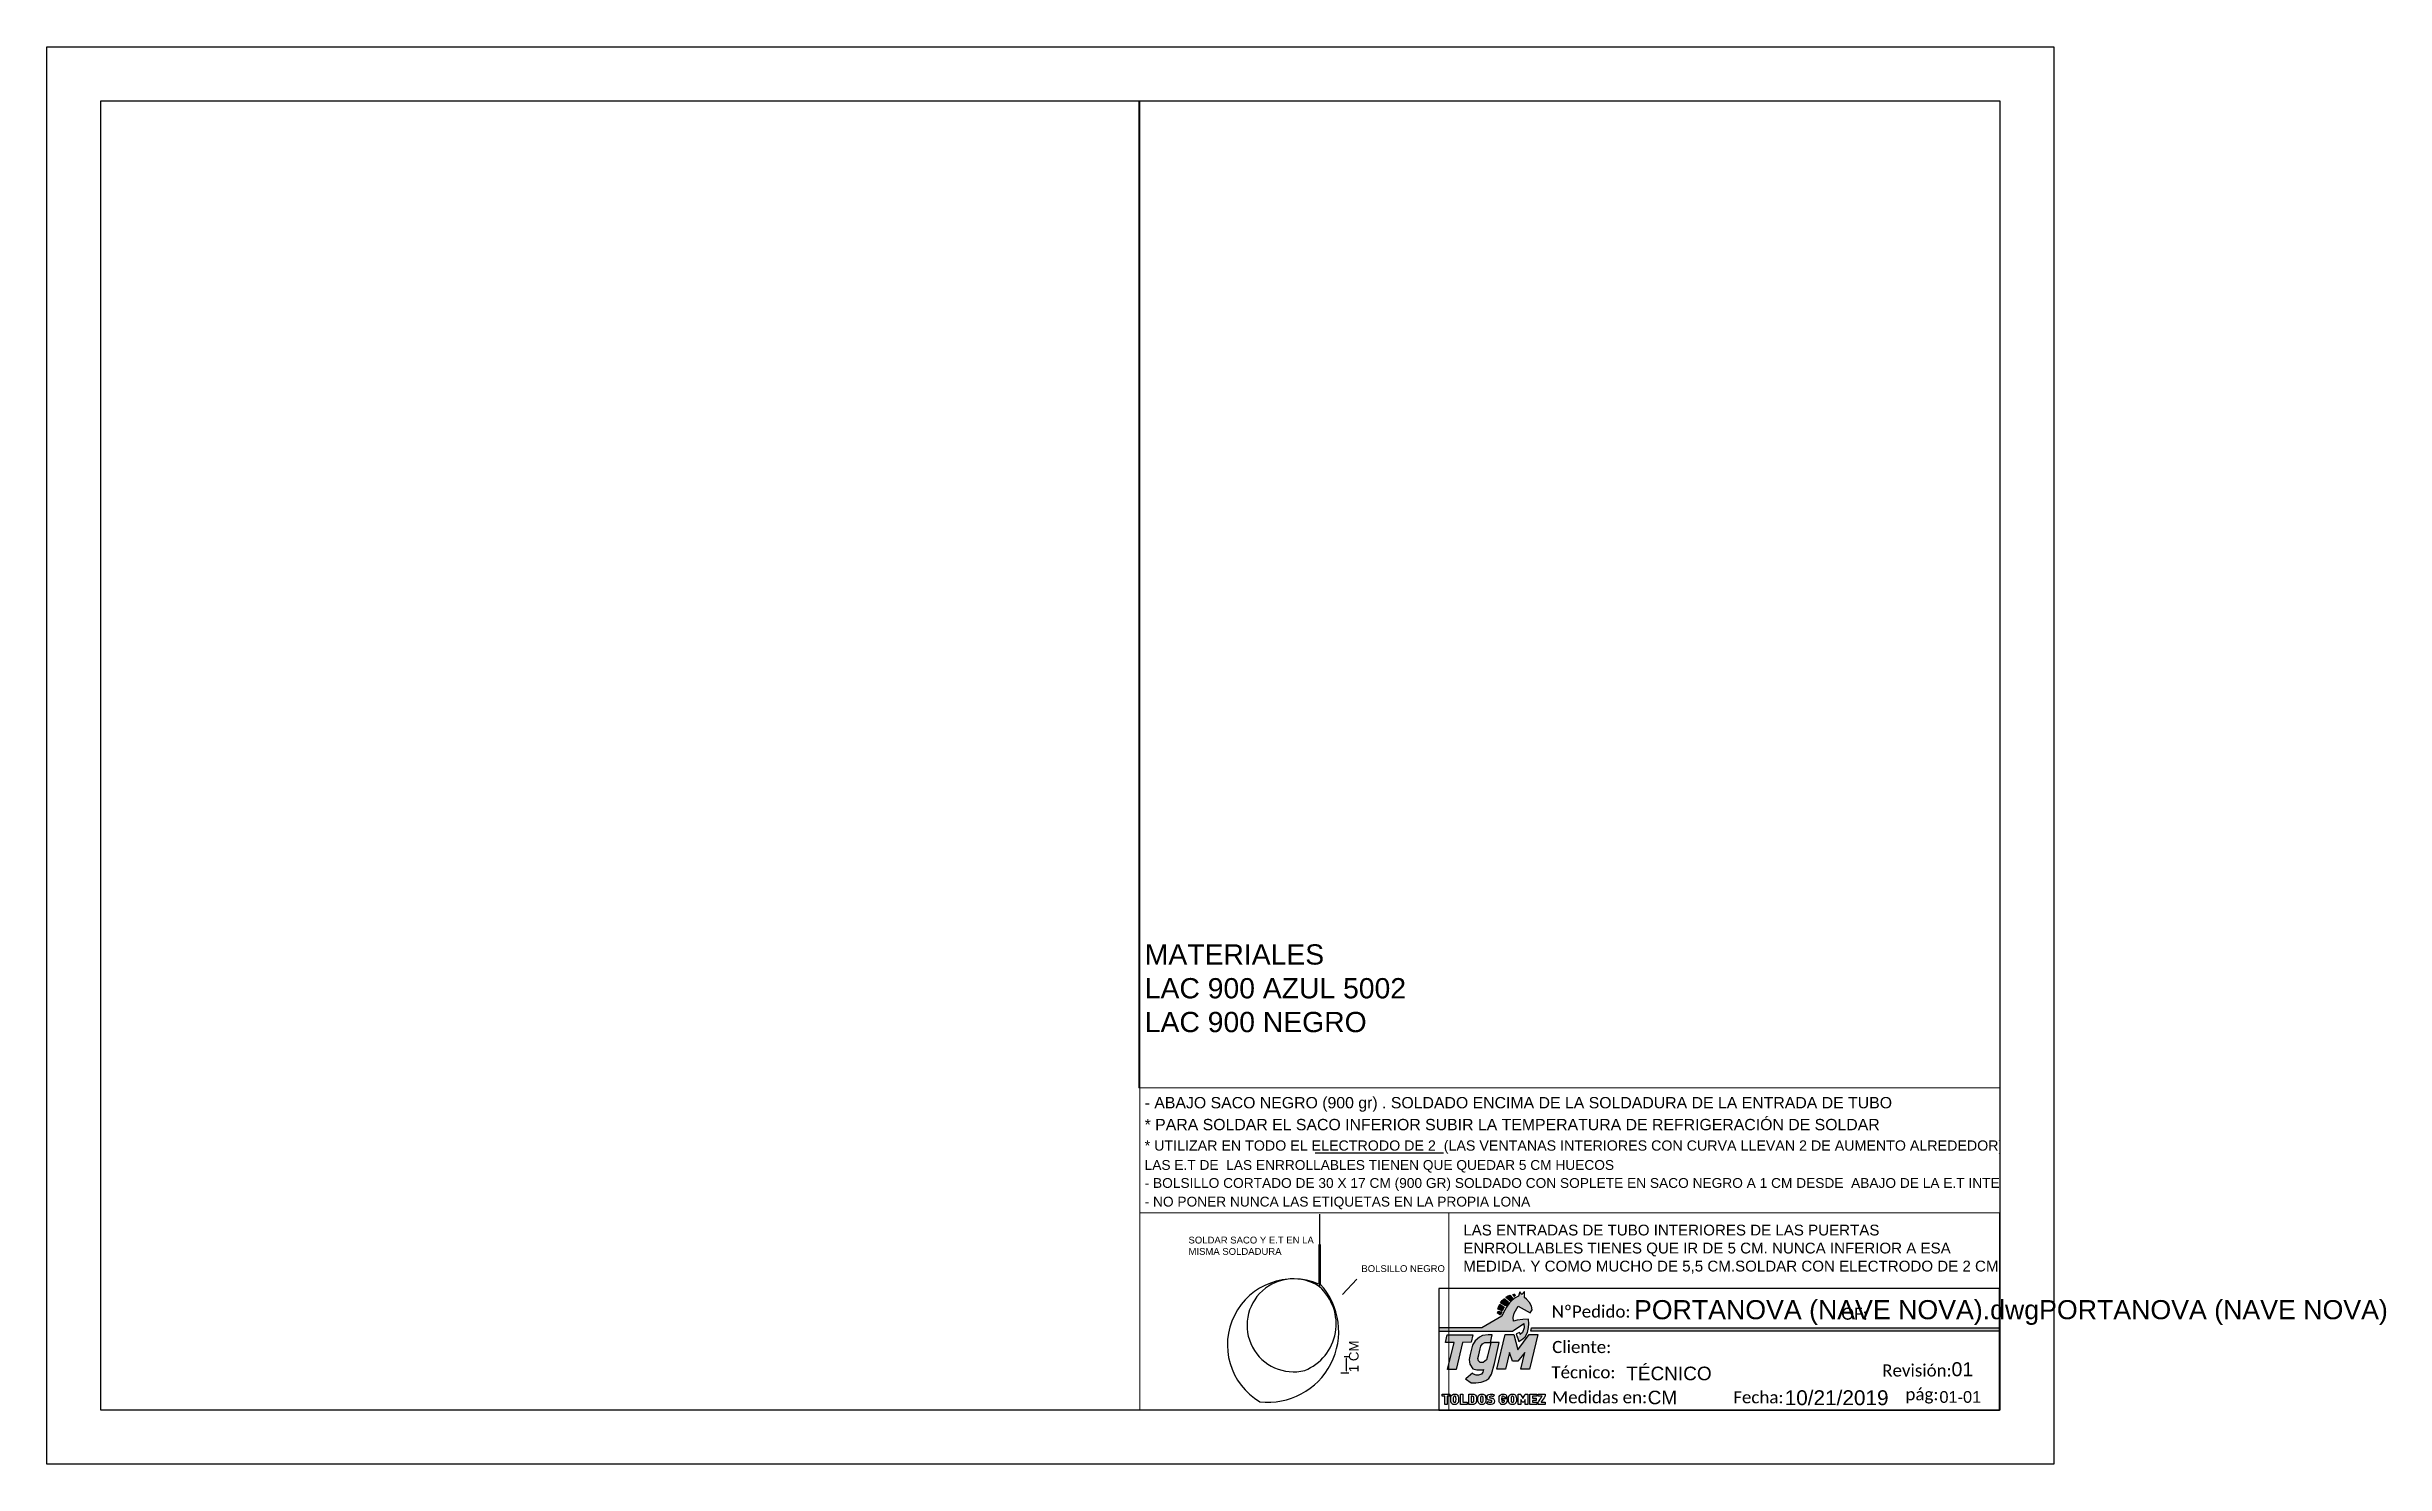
# Paper-space layout 'DIN A4' of a CAD drawing. Header units: millimetres. Extents: x 0 to 346, y 0 to 210.
# The model-space entities are those that its viewports show. They can reach past a viewport. Long polylines and large blocks are cut down to what shows.
import ezdxf

# ---------------------------------------------------------------- set-up
doc = ezdxf.new("R2010")
doc.units = ezdxf.units.MM
doc.header["$PDMODE"] = 3
doc.header["$PDSIZE"] = 0.02
for name, color, linetype in [('borrar', 40, 'Continuous'), ('Capa 1', 7, 'Continuous'), ('referencias', 6, 'Continuous'), ('ROTULADOR', 1, 'Continuous'), ('texto', 106, 'Continuous')]:
    doc.layers.add(name, color=color, linetype=linetype)
doc.layers.add('vent-pre-noimpr', color=51, linetype='Continuous', plot=False)
doc.styles.add('10 cm', font='arial.ttf', dxfattribs={"height": 0.1})
doc.styles.add('arial', font='arial.ttf')
doc.styles.add('XERAL', font='arial.ttf')
doc.dimstyles.new('XERAL 5', dxfattribs={"dimtxt": 0.07, "dimasz": 0.015, "dimexe": 0.0175, "dimexo": 0.05, "dimgap": 0.001, "dimtad": 0, "dimdec": 1, "dimlfac": 100, "dimtxsty": 'XERAL', "dimcen": 0, "dimadec": 0, "dimazin": 0, "dimtfac": 1, "dimtdec": 1, "dimtmove": 1, "dimatfit": 1, "dimfxl": 1, "dimarcsym": 0})

# ---------------------------------------------------------------- blocks, each defined once
blk = doc.blocks.new('CAJETIN')
at = {"layer": 'Capa 1'}
h = blk.add_hatch(color=40, dxfattribs=at)
h.dxf.hatch_style = 1
h.paths.add_polyline_path([(16.46, 17.11), (13.49, 15.4), (7.14, 15.4), (7.14, 14.89), (18.06, 14.89), (19.71, 16.04), (19.76, 15.38), (19.54, 14.7), (18.74, 13.98), (18.95, 13.33), (19.58, 13.73), (19.91, 14.05), (20.26, 14.69), (20.41, 15.42), (20.44, 15.99), (20.42, 16.64), (19.58, 16.63), (18.72, 16.51), (18.17, 16.38), (18.15, 16.92), (18.3, 17.53), (18.86, 18.59), (20.64, 17.6), (20.97, 18.05), (20.83, 18.59), (20.53, 19.15), (20.12, 19.63), (19.38, 20.26), (19.43, 20.31), (19.11, 20.73), (18.91, 20.07), (18.41, 19.8), (17.98, 19.49), (17.59, 19.07), (17.14, 18.44), (16.66, 17.54)])
h = blk.add_hatch(color=40, dxfattribs=at)
h.dxf.hatch_style = 1
h.paths.add_polyline_path([(15.83, 17.53), (16.25, 17.28), (16.48, 17.74), (15.9, 17.86)])
h.paths.add_polyline_path([(15.94, 18.42), (15.87, 18.14), (15.92, 18.12), (16.49, 17.88), (16.81, 18.42), (16.15, 18.87)])
h.paths.add_polyline_path([(17.46, 19.19), (16.9, 19.68), (16.79, 19.68), (16.52, 19.41), (16.28, 19.09), (16.99, 18.62)])
h.paths.add_polyline_path([(17.68, 20.23), (17.39, 20.1), (17.07, 19.9), (17.65, 19.38), (18.1, 19.78)])
h.paths.add_polyline_path([(18.26, 19.91), (18.56, 20.13), (18.42, 20.43), (18.23, 20.41), (17.95, 20.33)])
h = blk.add_hatch(color=40, dxfattribs=at)
h.dxf.hatch_style = 1
h.paths.add_polyline_path([(20.87, 15.4), (20.76, 14.89), (90.14, 14.89), (90.14, 15.4)])
h.paths.add_polyline_path([(21.77, 14.4), (20.52, 14.4), (18.82, 12.14), (18.21, 14.4), (16.97, 14.4), (15.74, 9.26), (17, 9.26), (17.59, 11.72), (18.02, 10.45), (18.83, 10.45), (19.86, 11.73), (19.27, 9.26), (20.53, 9.26), (20.58, 9.47)])
h.paths.add_polyline_path([(15.05, 14.35), (14.44, 14.35), (13.6, 14.24), (13.16, 14), (12.52, 13.44), (12.14, 12.81), (11.78, 11.43), (11.61, 10.69), (11.71, 9.99), (12.18, 9.33), (12.77, 9.14), (13.58, 9.14), (13.75, 9.19), (13.64, 8.81), (13.45, 8.54), (13.02, 8.39), (12.64, 8.39), (12.27, 8.51), (12.13, 8.67), (11.07, 7.81), (11.92, 7.23), (12.62, 7.23), (13.41, 7.31), (14.11, 7.56), (14.54, 7.89), (14.93, 8.53), (15.36, 10.12), (16.08, 13.19), (14.85, 13.19), (14.36, 11.18), (14.17, 10.63), (13.69, 10.25), (13.23, 10.25), (13.01, 10.48), (12.93, 10.82), (13.04, 11.39), (13.25, 12.25), (13.35, 12.68), (13.61, 13), (13.94, 13.23), (14.2, 13.23), (14.8, 13.22)])
h.paths.add_polyline_path([(8.39, 14.35), (8.12, 13.23), (9.38, 13.23), (8.42, 9.21), (9.68, 9.21), (10.64, 13.23), (11.92, 13.25), (12.18, 14.35)])
at = {"layer": 'Capa 1', "color": 40}
for points in [[(7.14, 14.89), (18.06, 14.89), (19.71, 16.04), (19.76, 15.38), (19.54, 14.7), (19.17, 14.37), (19.1, 14.67), (18.58, 14.5), (18.95, 13.33), (19.58, 13.73), (19.91, 14.05), (20.26, 14.69), (20.41, 15.42), (20.44, 15.99), (20.42, 16.64), (19.58, 16.63), (18.72, 16.51), (18.17, 16.38), (18.15, 16.92), (18.3, 17.53), (18.68, 18.25), (18.9, 18.57), (20.64, 17.6), (20.97, 18.05), (20.83, 18.59), (20.53, 19.15), (20.12, 19.63), (19.82, 19.88), (19.82, 20.77), (19.43, 20.31), (19.11, 20.73), (18.91, 20.07), (18.41, 19.8), (17.98, 19.49), (17.59, 19.07), (17.14, 18.44), (16.66, 17.54), (16.46, 17.11), (13.49, 15.4), (7.14, 15.4)], [(15.83, 17.53), (15.9, 17.86), (16.48, 17.74), (16.25, 17.28), (16.21, 17.31)], [(15.92, 18.12), (15.87, 18.14), (15.94, 18.42), (16.15, 18.87), (16.81, 18.42), (16.49, 17.88), (16.45, 17.9)], [(16.28, 19.09), (16.52, 19.41), (16.79, 19.68), (16.9, 19.68), (17.46, 19.19), (17.46, 19.19), (16.99, 18.62)], [(17.07, 19.9), (17.39, 20.1), (17.68, 20.23), (18.1, 19.78), (18.03, 19.72), (17.65, 19.38)], [(8.39, 14.35), (12.18, 14.35), (11.92, 13.25), (10.64, 13.23), (9.68, 9.21), (8.42, 9.21), (9.38, 13.23), (8.12, 13.23)], [(15.05, 14.35), (14.44, 14.35), (13.6, 14.24), (13.16, 14), (12.52, 13.44), (12.14, 12.81), (11.78, 11.43), (11.61, 10.69), (11.71, 9.99), (12.18, 9.33), (12.77, 9.14), (13.58, 9.14), (13.75, 9.19), (13.64, 8.81), (13.45, 8.54), (13.02, 8.39), (12.64, 8.39), (12.27, 8.51), (12.13, 8.67), (11.17, 7.89), (11.07, 7.81), (11.92, 7.23), (12.62, 7.23), (13.41, 7.31), (14.11, 7.56), (14.54, 7.89), (14.93, 8.53), (15.36, 10.12), (16.08, 13.19), (14.85, 13.19), (14.36, 11.18), (14.17, 10.63), (13.69, 10.25), (13.23, 10.25), (13.01, 10.48), (12.93, 10.82), (13.04, 11.39), (13.25, 12.25), (13.35, 12.68), (13.61, 13), (13.94, 13.23), (14.2, 13.23), (14.8, 13.22)], [(15.74, 9.26), (16.97, 14.4), (18.21, 14.4), (18.82, 12.14), (20.52, 14.4), (21.77, 14.4), (20.58, 9.47), (20.53, 9.26), (19.27, 9.26), (19.86, 11.73), (18.83, 10.45), (18.02, 10.45), (17.59, 11.72), (17, 9.26)], [(20.76, 14.89), (20.87, 15.4), (90.14, 15.4), (90.14, 14.89)]]:
    blk.add_lwpolyline(points, close=True, dxfattribs=at)
at = {"layer": 'Capa 1', "color": 250}
for points, knots in [([(8.77, 5.24), (8.77, 5.24), (8.77, 5.57), (8.77, 5.57), (8.77, 5.57), (8.77, 5.57), (7.64, 5.57), (7.64, 5.57), (7.64, 5.57), (7.64, 5.57), (7.64, 5.24), (7.64, 5.24), (7.64, 5.24), (7.64, 5.24), (8.01, 5.24), (8.01, 5.24), (8.01, 5.24), (8.01, 5.24), (8.01, 4.04), (8.01, 4.04), (8.01, 4.04), (8.01, 4.04), (8.39, 4.04), (8.39, 4.04), (8.39, 4.04), (8.39, 4.04), (8.39, 5.24), (8.39, 5.24), (8.39, 5.24), (8.39, 5.24), (8.77, 5.24), (8.77, 5.24)], [0, 0, 0, 0, 0.111111, 0.111111, 0.111111, 0.166667, 0.222222, 0.222222, 0.222222, 0.277778, 0.333333, 0.333333, 0.333333, 0.388889, 0.444444, 0.444444, 0.444444, 0.5, 0.555556, 0.555556, 0.555556, 0.611111, 0.666667, 0.666667, 0.666667, 0.722222, 0.777778, 0.777778, 0.777778, 0.888889, 1, 1, 1, 1]), ([(10.06, 4.8), (10.06, 5.03), (10.07, 5.25), (9.91, 5.41), (9.91, 5.41), (9.79, 5.52), (9.67, 5.58), (9.48, 5.58), (9.48, 5.58), (9.29, 5.58), (9.16, 5.52), (9.05, 5.41), (9.05, 5.41), (8.89, 5.25), (8.89, 5.03), (8.89, 4.8), (8.89, 4.8), (8.89, 4.57), (8.89, 4.36), (9.05, 4.2), (9.05, 4.2), (9.16, 4.08), (9.29, 4.02), (9.48, 4.02), (9.48, 4.02), (9.67, 4.02), (9.79, 4.08), (9.91, 4.2), (9.91, 4.2), (10.07, 4.36), (10.06, 4.57), (10.06, 4.8)], [0, 0, 0, 0, 0.111111, 0.111111, 0.111111, 0.166667, 0.222222, 0.222222, 0.222222, 0.277778, 0.333333, 0.333333, 0.333333, 0.388889, 0.444444, 0.444444, 0.444444, 0.5, 0.555556, 0.555556, 0.555556, 0.611111, 0.666667, 0.666667, 0.666667, 0.722222, 0.777778, 0.777778, 0.777778, 0.888889, 1, 1, 1, 1]), ([(9.68, 4.8), (9.68, 4.52), (9.66, 4.48), (9.63, 4.43), (9.63, 4.43), (9.6, 4.39), (9.55, 4.36), (9.48, 4.36), (9.48, 4.36), (9.41, 4.36), (9.35, 4.39), (9.33, 4.43), (9.33, 4.43), (9.29, 4.48), (9.27, 4.52), (9.27, 4.8), (9.27, 4.8), (9.27, 5.08), (9.29, 5.14), (9.33, 5.18), (9.33, 5.18), (9.35, 5.22), (9.41, 5.25), (9.48, 5.25), (9.48, 5.25), (9.55, 5.25), (9.6, 5.22), (9.63, 5.18), (9.63, 5.18), (9.66, 5.14), (9.68, 5.08), (9.68, 4.8)], [0, 0, 0, 0, 0.111111, 0.111111, 0.111111, 0.166667, 0.222222, 0.222222, 0.222222, 0.277778, 0.333333, 0.333333, 0.333333, 0.388889, 0.444444, 0.444444, 0.444444, 0.5, 0.555556, 0.555556, 0.555556, 0.611111, 0.666667, 0.666667, 0.666667, 0.722222, 0.777778, 0.777778, 0.777778, 0.888889, 1, 1, 1, 1]), ([(11.34, 4.04), (11.34, 4.04), (11.34, 4.37), (11.34, 4.37), (11.34, 4.37), (11.34, 4.37), (10.7, 4.37), (10.7, 4.37), (10.7, 4.37), (10.7, 4.37), (10.7, 5.57), (10.7, 5.57), (10.7, 5.57), (10.7, 5.57), (10.32, 5.57), (10.32, 5.57), (10.32, 5.57), (10.32, 5.57), (10.32, 4.04), (10.32, 4.04), (10.32, 4.04), (10.32, 4.04), (11.34, 4.04), (11.34, 4.04)], [0, 0, 0, 0, 0.142857, 0.142857, 0.142857, 0.214286, 0.285714, 0.285714, 0.285714, 0.357143, 0.428571, 0.428571, 0.428571, 0.5, 0.571429, 0.571429, 0.571429, 0.642857, 0.714286, 0.714286, 0.714286, 0.857143, 1, 1, 1, 1]), ([(12.7, 4.8), (12.7, 5.05), (12.72, 5.24), (12.55, 5.42), (12.55, 5.42), (12.44, 5.53), (12.29, 5.57), (12.13, 5.57), (12.13, 5.57), (12.13, 5.57), (11.56, 5.57), (11.56, 5.57), (11.56, 5.57), (11.56, 5.57), (11.56, 4.04), (11.56, 4.04), (11.56, 4.04), (11.56, 4.04), (12.13, 4.04), (12.13, 4.04), (12.13, 4.04), (12.29, 4.04), (12.44, 4.08), (12.55, 4.19), (12.55, 4.19), (12.72, 4.37), (12.7, 4.56), (12.7, 4.8)], [0, 0, 0, 0, 0.125, 0.125, 0.125, 0.1875, 0.25, 0.25, 0.25, 0.3125, 0.375, 0.375, 0.375, 0.4375, 0.5, 0.5, 0.5, 0.5625, 0.625, 0.625, 0.625, 0.6875, 0.75, 0.75, 0.75, 0.875, 1, 1, 1, 1]), ([(12.33, 4.8), (12.33, 4.54), (12.32, 4.5), (12.29, 4.46), (12.29, 4.46), (12.25, 4.41), (12.2, 4.37), (12.11, 4.37), (12.11, 4.37), (12.11, 4.37), (11.94, 4.37), (11.94, 4.37), (11.94, 4.37), (11.94, 4.37), (11.94, 5.24), (11.94, 5.24), (11.94, 5.24), (11.94, 5.24), (12.11, 5.24), (12.11, 5.24), (12.11, 5.24), (12.2, 5.24), (12.25, 5.2), (12.29, 5.15), (12.29, 5.15), (12.32, 5.11), (12.33, 5.06), (12.33, 4.8)], [0, 0, 0, 0, 0.125, 0.125, 0.125, 0.1875, 0.25, 0.25, 0.25, 0.3125, 0.375, 0.375, 0.375, 0.4375, 0.5, 0.5, 0.5, 0.5625, 0.625, 0.625, 0.625, 0.6875, 0.75, 0.75, 0.75, 0.875, 1, 1, 1, 1]), ([(14.08, 4.8), (14.08, 5.03), (14.09, 5.25), (13.93, 5.41), (13.93, 5.41), (13.82, 5.52), (13.69, 5.58), (13.5, 5.58), (13.5, 5.58), (13.31, 5.58), (13.18, 5.52), (13.07, 5.41), (13.07, 5.41), (12.91, 5.25), (12.92, 5.03), (12.92, 4.8), (12.92, 4.8), (12.92, 4.57), (12.91, 4.36), (13.07, 4.2), (13.07, 4.2), (13.18, 4.08), (13.31, 4.02), (13.5, 4.02), (13.5, 4.02), (13.69, 4.02), (13.82, 4.08), (13.93, 4.2), (13.93, 4.2), (14.09, 4.36), (14.08, 4.57), (14.08, 4.8)], [0, 0, 0, 0, 0.111111, 0.111111, 0.111111, 0.166667, 0.222222, 0.222222, 0.222222, 0.277778, 0.333333, 0.333333, 0.333333, 0.388889, 0.444444, 0.444444, 0.444444, 0.5, 0.555556, 0.555556, 0.555556, 0.611111, 0.666667, 0.666667, 0.666667, 0.722222, 0.777778, 0.777778, 0.777778, 0.888889, 1, 1, 1, 1]), ([(13.71, 4.8), (13.71, 4.52), (13.69, 4.48), (13.65, 4.43), (13.65, 4.43), (13.62, 4.39), (13.57, 4.36), (13.5, 4.36), (13.5, 4.36), (13.43, 4.36), (13.38, 4.39), (13.35, 4.43), (13.35, 4.43), (13.32, 4.48), (13.29, 4.52), (13.29, 4.8), (13.29, 4.8), (13.29, 5.08), (13.32, 5.14), (13.35, 5.18), (13.35, 5.18), (13.38, 5.22), (13.43, 5.25), (13.5, 5.25), (13.5, 5.25), (13.57, 5.25), (13.62, 5.22), (13.65, 5.18), (13.65, 5.18), (13.69, 5.14), (13.71, 5.08), (13.71, 4.8)], [0, 0, 0, 0, 0.111111, 0.111111, 0.111111, 0.166667, 0.222222, 0.222222, 0.222222, 0.277778, 0.333333, 0.333333, 0.333333, 0.388889, 0.444444, 0.444444, 0.444444, 0.5, 0.555556, 0.555556, 0.555556, 0.611111, 0.666667, 0.666667, 0.666667, 0.722222, 0.777778, 0.777778, 0.777778, 0.888889, 1, 1, 1, 1]), ([(15.37, 4.51), (15.37, 4.65), (15.34, 4.76), (15.26, 4.84), (15.26, 4.84), (15.2, 4.91), (15.1, 4.95), (14.96, 4.97), (14.96, 4.97), (14.96, 4.97), (14.77, 5), (14.77, 5), (14.77, 5), (14.72, 5), (14.69, 5.02), (14.67, 5.04), (14.67, 5.04), (14.64, 5.07), (14.64, 5.09), (14.64, 5.11), (14.64, 5.11), (14.64, 5.18), (14.69, 5.26), (14.82, 5.26), (14.82, 5.26), (14.89, 5.26), (15.02, 5.26), (15.11, 5.16), (15.11, 5.16), (15.11, 5.16), (15.35, 5.4), (15.35, 5.4), (15.35, 5.4), (15.22, 5.53), (15.05, 5.58), (14.83, 5.58), (14.83, 5.58), (14.48, 5.58), (14.27, 5.38), (14.27, 5.1), (14.27, 5.1), (14.27, 4.97), (14.31, 4.86), (14.38, 4.79), (14.38, 4.79), (14.45, 4.72), (14.55, 4.67), (14.69, 4.66), (14.69, 4.66), (14.69, 4.66), (14.87, 4.63), (14.87, 4.63), (14.87, 4.63), (14.92, 4.62), (14.95, 4.61), (14.97, 4.59), (14.97, 4.59), (14.99, 4.57), (15, 4.54), (15, 4.5), (15, 4.5), (15, 4.41), (14.93, 4.36), (14.78, 4.36), (14.78, 4.36), (14.66, 4.36), (14.52, 4.39), (14.44, 4.47), (14.44, 4.47), (14.44, 4.47), (14.2, 4.23), (14.2, 4.23), (14.2, 4.23), (14.36, 4.07), (14.55, 4.02), (14.78, 4.02), (14.78, 4.02), (15.1, 4.02), (15.37, 4.2), (15.37, 4.51)], [0, 0, 0, 0, 0.047619, 0.047619, 0.047619, 0.071429, 0.095238, 0.095238, 0.095238, 0.119048, 0.142857, 0.142857, 0.142857, 0.166667, 0.190476, 0.190476, 0.190476, 0.214286, 0.238095, 0.238095, 0.238095, 0.261905, 0.285714, 0.285714, 0.285714, 0.309524, 0.333333, 0.333333, 0.333333, 0.357143, 0.380952, 0.380952, 0.380952, 0.404762, 0.428571, 0.428571, 0.428571, 0.452381, 0.47619, 0.47619, 0.47619, 0.5, 0.52381, 0.52381, 0.52381, 0.547619, 0.571429, 0.571429, 0.571429, 0.595238, 0.619048, 0.619048, 0.619048, 0.642857, 0.666667, 0.666667, 0.666667, 0.690476, 0.714286, 0.714286, 0.714286, 0.738095, 0.761905, 0.761905, 0.761905, 0.785714, 0.809524, 0.809524, 0.809524, 0.833333, 0.857143, 0.857143, 0.857143, 0.880952, 0.904762, 0.904762, 0.904762, 0.952381, 1, 1, 1, 1]), ([(17.23, 4.71), (17.23, 4.71), (17.23, 4.92), (17.23, 4.92), (17.23, 4.92), (17.23, 4.92), (16.63, 4.92), (16.63, 4.92), (16.63, 4.92), (16.63, 4.92), (16.63, 4.61), (16.63, 4.61), (16.63, 4.61), (16.63, 4.61), (16.86, 4.61), (16.86, 4.61), (16.86, 4.61), (16.86, 4.61), (16.86, 4.59), (16.86, 4.59), (16.86, 4.59), (16.86, 4.53), (16.84, 4.46), (16.8, 4.42), (16.8, 4.42), (16.77, 4.38), (16.71, 4.36), (16.63, 4.36), (16.63, 4.36), (16.56, 4.36), (16.51, 4.39), (16.48, 4.43), (16.48, 4.43), (16.45, 4.47), (16.43, 4.52), (16.43, 4.8), (16.43, 4.8), (16.43, 5.08), (16.45, 5.14), (16.48, 5.18), (16.48, 5.18), (16.51, 5.22), (16.56, 5.25), (16.63, 5.25), (16.63, 5.25), (16.76, 5.25), (16.82, 5.19), (16.85, 5.08), (16.85, 5.08), (16.85, 5.08), (17.23, 5.08), (17.23, 5.08), (17.23, 5.08), (17.19, 5.33), (17.03, 5.58), (16.63, 5.58), (16.63, 5.58), (16.45, 5.58), (16.32, 5.52), (16.21, 5.41), (16.21, 5.41), (16.04, 5.25), (16.05, 5.03), (16.05, 4.8), (16.05, 4.8), (16.05, 4.57), (16.04, 4.36), (16.21, 4.2), (16.21, 4.2), (16.32, 4.08), (16.45, 4.02), (16.63, 4.02), (16.63, 4.02), (16.8, 4.02), (16.95, 4.06), (17.08, 4.2), (17.08, 4.2), (17.19, 4.32), (17.23, 4.46), (17.23, 4.71)], [0, 0, 0, 0, 0.047619, 0.047619, 0.047619, 0.071429, 0.095238, 0.095238, 0.095238, 0.119048, 0.142857, 0.142857, 0.142857, 0.166667, 0.190476, 0.190476, 0.190476, 0.214286, 0.238095, 0.238095, 0.238095, 0.261905, 0.285714, 0.285714, 0.285714, 0.309524, 0.333333, 0.333333, 0.333333, 0.357143, 0.380952, 0.380952, 0.380952, 0.404762, 0.428571, 0.428571, 0.428571, 0.452381, 0.47619, 0.47619, 0.47619, 0.5, 0.52381, 0.52381, 0.52381, 0.547619, 0.571429, 0.571429, 0.571429, 0.595238, 0.619048, 0.619048, 0.619048, 0.642857, 0.666667, 0.666667, 0.666667, 0.690476, 0.714286, 0.714286, 0.714286, 0.738095, 0.761905, 0.761905, 0.761905, 0.785714, 0.809524, 0.809524, 0.809524, 0.833333, 0.857143, 0.857143, 0.857143, 0.880952, 0.904762, 0.904762, 0.904762, 0.952381, 1, 1, 1, 1]), ([(18.61, 4.8), (18.61, 5.03), (18.62, 5.25), (18.46, 5.41), (18.46, 5.41), (18.34, 5.52), (18.22, 5.58), (18.03, 5.58), (18.03, 5.58), (17.84, 5.58), (17.71, 5.52), (17.6, 5.41), (17.6, 5.41), (17.44, 5.25), (17.44, 5.03), (17.44, 4.8), (17.44, 4.8), (17.44, 4.57), (17.44, 4.36), (17.6, 4.2), (17.6, 4.2), (17.71, 4.08), (17.84, 4.02), (18.03, 4.02), (18.03, 4.02), (18.22, 4.02), (18.34, 4.08), (18.46, 4.2), (18.46, 4.2), (18.62, 4.36), (18.61, 4.57), (18.61, 4.8)], [0, 0, 0, 0, 0.111111, 0.111111, 0.111111, 0.166667, 0.222222, 0.222222, 0.222222, 0.277778, 0.333333, 0.333333, 0.333333, 0.388889, 0.444444, 0.444444, 0.444444, 0.5, 0.555556, 0.555556, 0.555556, 0.611111, 0.666667, 0.666667, 0.666667, 0.722222, 0.777778, 0.777778, 0.777778, 0.888889, 1, 1, 1, 1]), ([(18.24, 4.8), (18.24, 4.52), (18.21, 4.48), (18.18, 4.43), (18.18, 4.43), (18.15, 4.39), (18.1, 4.36), (18.03, 4.36), (18.03, 4.36), (17.96, 4.36), (17.91, 4.39), (17.88, 4.43), (17.88, 4.43), (17.84, 4.48), (17.82, 4.52), (17.82, 4.8), (17.82, 4.8), (17.82, 5.08), (17.84, 5.14), (17.88, 5.18), (17.88, 5.18), (17.91, 5.22), (17.96, 5.25), (18.03, 5.25), (18.03, 5.25), (18.1, 5.25), (18.15, 5.22), (18.18, 5.18), (18.18, 5.18), (18.21, 5.14), (18.24, 5.08), (18.24, 4.8)], [0, 0, 0, 0, 0.111111, 0.111111, 0.111111, 0.166667, 0.222222, 0.222222, 0.222222, 0.277778, 0.333333, 0.333333, 0.333333, 0.388889, 0.444444, 0.444444, 0.444444, 0.5, 0.555556, 0.555556, 0.555556, 0.611111, 0.666667, 0.666667, 0.666667, 0.722222, 0.777778, 0.777778, 0.777778, 0.888889, 1, 1, 1, 1]), ([(20.3, 4.04), (20.3, 4.04), (20.3, 5.57), (20.3, 5.57), (20.3, 5.57), (20.3, 5.57), (19.93, 5.57), (19.93, 5.57), (19.93, 5.57), (19.93, 5.57), (19.59, 4.9), (19.59, 4.9), (19.59, 4.9), (19.59, 4.9), (19.24, 5.57), (19.24, 5.57), (19.24, 5.57), (19.24, 5.57), (18.87, 5.57), (18.87, 5.57), (18.87, 5.57), (18.87, 5.57), (18.87, 4.04), (18.87, 4.04), (18.87, 4.04), (18.87, 4.04), (19.25, 4.04), (19.25, 4.04), (19.25, 4.04), (19.25, 4.04), (19.25, 4.77), (19.25, 4.77), (19.25, 4.77), (19.25, 4.77), (19.47, 4.39), (19.47, 4.39), (19.47, 4.39), (19.47, 4.39), (19.71, 4.39), (19.71, 4.39), (19.71, 4.39), (19.71, 4.39), (19.93, 4.77), (19.93, 4.77), (19.93, 4.77), (19.93, 4.77), (19.93, 4.04), (19.93, 4.04), (19.93, 4.04), (19.93, 4.04), (20.3, 4.04), (20.3, 4.04)], [0, 0, 0, 0, 0.071429, 0.071429, 0.071429, 0.107143, 0.142857, 0.142857, 0.142857, 0.178571, 0.214286, 0.214286, 0.214286, 0.25, 0.285714, 0.285714, 0.285714, 0.321429, 0.357143, 0.357143, 0.357143, 0.392857, 0.428571, 0.428571, 0.428571, 0.464286, 0.5, 0.5, 0.5, 0.535714, 0.571429, 0.571429, 0.571429, 0.607143, 0.642857, 0.642857, 0.642857, 0.678571, 0.714286, 0.714286, 0.714286, 0.75, 0.785714, 0.785714, 0.785714, 0.821429, 0.857143, 0.857143, 0.857143, 0.928571, 1, 1, 1, 1]), ([(21.66, 4.04), (21.66, 4.04), (21.66, 4.37), (21.66, 4.37), (21.66, 4.37), (21.66, 4.37), (20.99, 4.37), (20.99, 4.37), (20.99, 4.37), (20.99, 4.37), (20.99, 4.64), (20.99, 4.64), (20.99, 4.64), (20.99, 4.64), (21.56, 4.64), (21.56, 4.64), (21.56, 4.64), (21.56, 4.64), (21.56, 4.98), (21.56, 4.98), (21.56, 4.98), (21.56, 4.98), (20.99, 4.98), (20.99, 4.98), (20.99, 4.98), (20.99, 4.98), (20.99, 5.24), (20.99, 5.24), (20.99, 5.24), (20.99, 5.24), (21.66, 5.24), (21.66, 5.24), (21.66, 5.24), (21.66, 5.24), (21.66, 5.57), (21.66, 5.57), (21.66, 5.57), (21.66, 5.57), (20.61, 5.57), (20.61, 5.57), (20.61, 5.57), (20.61, 5.57), (20.61, 4.04), (20.61, 4.04), (20.61, 4.04), (20.61, 4.04), (21.66, 4.04), (21.66, 4.04)], [0, 0, 0, 0, 0.076923, 0.076923, 0.076923, 0.115385, 0.153846, 0.153846, 0.153846, 0.192308, 0.230769, 0.230769, 0.230769, 0.269231, 0.307692, 0.307692, 0.307692, 0.346154, 0.384615, 0.384615, 0.384615, 0.423077, 0.461538, 0.461538, 0.461538, 0.5, 0.538462, 0.538462, 0.538462, 0.576923, 0.615385, 0.615385, 0.615385, 0.653846, 0.692308, 0.692308, 0.692308, 0.730769, 0.769231, 0.769231, 0.769231, 0.807692, 0.846154, 0.846154, 0.846154, 0.923077, 1, 1, 1, 1]), ([(22.87, 4.04), (22.87, 4.04), (22.87, 4.37), (22.87, 4.37), (22.87, 4.37), (22.87, 4.37), (22.28, 4.37), (22.28, 4.37), (22.28, 4.37), (22.28, 4.37), (22.87, 5.28), (22.87, 5.28), (22.87, 5.28), (22.87, 5.28), (22.87, 5.57), (22.87, 5.57), (22.87, 5.57), (22.87, 5.57), (21.86, 5.57), (21.86, 5.57), (21.86, 5.57), (21.86, 5.57), (21.86, 5.24), (21.86, 5.24), (21.86, 5.24), (21.86, 5.24), (22.42, 5.24), (22.42, 5.24), (22.42, 5.24), (22.42, 5.24), (21.83, 4.33), (21.83, 4.33), (21.83, 4.33), (21.83, 4.33), (21.83, 4.04), (21.83, 4.04), (21.83, 4.04), (21.83, 4.04), (22.87, 4.04), (22.87, 4.04)], [0, 0, 0, 0, 0.090909, 0.090909, 0.090909, 0.136364, 0.181818, 0.181818, 0.181818, 0.227273, 0.272727, 0.272727, 0.272727, 0.318182, 0.363636, 0.363636, 0.363636, 0.409091, 0.454545, 0.454545, 0.454545, 0.5, 0.545455, 0.545455, 0.545455, 0.590909, 0.636364, 0.636364, 0.636364, 0.681818, 0.727273, 0.727273, 0.727273, 0.772727, 0.818182, 0.818182, 0.818182, 0.909091, 1, 1, 1, 1])]:
    blk.add_open_spline(points, degree=3, knots=knots, dxfattribs=at)
at = {"layer": 'vent-pre-noimpr'}
blk.add_lwpolyline([(7.14, 3.19), (90.14, 3.19), (90.14, 21.19), (7.14, 21.19)], close=True, dxfattribs=at)
at = {"color": 1, "style": 'XERAL'}
for tag, p, height in [('REV', (83.02, 8.22), 2.07), ('NºPAG', (81.23, 4.28), 1.73)]:
    blk.add_attdef(tag, p, '', height=height, dxfattribs=at)
at = {"layer": 'Capa 1', "char_height": 1.8, "attachment_point": 1}
for s, insert, width in [('{\\fCalibri Light|b0|i0|c0|p34;NºPedido:}', (23.84, 18.69), 6.9784), ('{\\fCalibri Light|b0|i0|c0|p34;OF:}', (66.72, 18.37), 6.9784), ('{\\fCalibri Light|b0|i0|c0|p34;Cliente:}', (23.91, 13.44), 6.9784), ('{\\fCalibri Light|b0|i0|c0|p34;Técnico:}', (23.79, 9.7), 6.9784), ('{\\fCalibri Light|b0|i0|c0|p34;Revisión:}', (72.76, 9.97), 6.9784), ('{\\fCalibri Light|b0|i0|c0|p34;Medidas en:}', (23.88, 6), 17.239), ('{\\fCalibri Light|b0|i0|c0|p34;Fecha:}', (50.71, 6), 6.9784), ('{\\fCalibri Light|b0|i0|c0|p34;pág:}', (76.2, 6.45), 6.9784)]:
    blk.add_mtext(s, dxfattribs=dict(at, insert=insert, width=width))
at = {"layer": 'Capa 1', "insert": (38.05, 6.07), "char_height": 2, "width": 8.7758, "attachment_point": 1, "style": 'XERAL'}
blk.add_mtext('CM', dxfattribs=at)
at = {"layer": 'Capa 1', "style": 'XERAL'}
for tag, p, height in [('PEDIDO', (36.02, 16.65), 2.83), ('OF', (70.81, 16.55), 2.92), ('CLIENTE', (34.87, 11.52), 2.16), ('TÉCNICO', (34.88, 7.62), 2.01), ('20/12/18', (58.32, 3.93), 2.2)]:
    blk.add_attdef(tag, p, '', height=height, dxfattribs=at)
blk = doc.blocks.new('*D1')
at = {"layer": 'Defpoints', "color": 0, "transparency": 16777216}
for p in [(134.84, 4.945), (134.907, 4.945), (134.815, 4.824)]:
    blk.add_point(p, dxfattribs=at)
at = {"layer": 'texto', "color": 0, "lineweight": -2, "transparency": 16777216}
for p, q in [((134.89, 4.945), (134.924, 4.945)), ((134.907, 4.839), (134.907, 4.93)), ((134.865, 4.824), (134.924, 4.824))]:
    blk.add_line(p, q, dxfattribs=at)
at = {"layer": 'texto', "color": 0, "transparency": 16777216}
for points in [[(134.904, 4.93), (134.909, 4.93), (134.907, 4.945)], [(134.904, 4.839), (134.909, 4.839), (134.907, 4.824)]]:
    blk.add_solid(points, dxfattribs=at)
at = {"layer": 'texto', "color": 0, "transparency": 16777216, "insert": (134.961, 4.945), "char_height": 0.07, "attachment_point": 5, "rotation": 90, "style": 'XERAL'}
blk.add_mtext('1 CM', dxfattribs=at)

msp = doc.modelspace()

# ---------------------------------------------------------------- linework, layer by layer
at = {"layer": 'borrar'}
msp.add_line((134.7086, 5.9896), (134.7086, 5.4565), dxfattribs=at)
at = {"layer": 'referencias'}
for p, q in [((134.7036, 5.7655), (134.7036, 5.4765)), ((134.7136, 5.7655), (134.7136, 5.4765))]:
    msp.add_line(p, q, dxfattribs=at)
msp.add_lwpolyline([(134.7036, 5.4765, 0.9322827), (134.2703, 4.6125, 0.6960336), (134.7139, 5.4765, 0.0001679), (134.7136, 5.4765, 0.0001679)], format="xyb", dxfattribs=at)
msp.add_lwpolyline([(134.7086, 5.4565, 1.5392367), (134.6008, 4.8421, 0.5573202)], format="xyb", close=True, dxfattribs=at)
at = {"layer": 'ROTULADOR'}
msp.add_line((134.2404, 3.883), (134.9192, 3.883), dxfattribs=at)
at = {"layer": 'texto'}
msp.add_line((134.8778, 5.3987), (134.9836, 5.5132), dxfattribs=at)

# ---------------------------------------------------------------- texts
at = {"layer": 'texto', "style": '10 cm'}
for s, height, p in [('- ABAJO SACO NEGRO (900 gr) . SOLDADO ENCIMA DE LA SOLDADURA DE LA ENTRADA DE TUBO', 0.06, (133.3368, 4.1181)), ('* PARA SOLDAR EL SACO INFERIOR SUBIR LA TEMPERATURA DE REFRIGERACIÓN DE SOLDAR', 0.06, (133.3368, 4.0021)), ('* UTILIZAR EN TODO EL ELECTRODO DE 2  (LAS VENTANAS INTERIORES CON CURVA LLEVAN 2 DE AUMENTO ALREDEDOR)', 0.054, (133.3368, 3.8941)), ('- BOLSILLO CORTADO DE 30 X 17 CM (900 GR) SOLDADO CON SOPLETE EN SACO NEGRO A 1 CM DESDE  ABAJO DE LA E.T INTERIOR', 0.052, (133.3368, 3.6967)), ('- NO PONER NUNCA LAS ETIQUETAS EN LA PROPIA LONA', 0.052, (133.3368, 3.5979))]:
    msp.add_text(s, height=height, dxfattribs=at).set_placement(p)
at = {"layer": 'texto', "char_height": 0.05, "attachment_point": 1, "style": 'arial'}
for s, insert, width in [('SOLDAR SACO Y E.T EN LA MISMA SOLDADURA', (133.7472, 5.824), 1.019561), ('BOLSILLO NEGRO', (135.0164, 5.6147), 0.701263)]:
    msp.add_mtext(s, dxfattribs=dict(at, insert=insert, width=width))
at = {"layer": 'vent-pre-noimpr', "style": '10 cm'}
msp.add_text('LAS E.T DE  LAS ENRROLLABLES TIENEN QUE QUEDAR 5 CM HUECOS', height=0.052, dxfattribs=at).set_placement((133.3368, 3.7921))

# ---------------------------------------------------------------- dimensions: what is measured, and where the dimension line sits
at = {"layer": 'texto'}
dim = msp.add_linear_dim(base=(134.9069, 4.9447), p1=(134.815, 4.8236), p2=(134.8401, 4.9447), angle=90, text='1 CM', dimstyle='XERAL 5', override={"dimfxl": 0.1, "dimfxlon": 1}, dxfattribs=at)
dim.commit()
dim.dimension.update_dxf_attribs({"geometry": '*D1', "text_midpoint": (134.9613, 4.9447), "dimtype": 160})

psp = doc.layouts.new('DIN A4')

# ---------------------------------------------------------------- linework, layer by layer
for points in [[(0, 209.88), (297.07, 209.88), (297.07, 0.04), (0, 0.04)], [(8, 201.88), (289.07, 201.88), (289.07, 8.04), (8, 8.04)]]:
    psp.add_lwpolyline(points, close=True)

# ---------------------------------------------------------------- block references
at = {"layer": 'Capa 1'}
psp.add_blockref('CAJETIN', (198.92, 4.86), dxfattribs=at).add_auto_attribs({'PEDIDO': 'PORTANOVA (NAVE NOVA).dwgPORTANOVA (NAVE NOVA)', 'TÉCNICO': 'TÉCNICO', 'REV': '01', 'NºPAG': '01-01', '20/12/18': '10/21/2019'})

# ---------------------------------------------------------------- texts
at = {"layer": 'referencias', "insert": (209.67, 35.51), "char_height": 1.6, "width": 79.3984, "attachment_point": 1, "style": 'arial'}
psp.add_mtext('LAS ENTRADAS DE TUBO INTERIORES DE LAS PUERTAS ENRROLLABLES TIENES QUE IR DE 5 CM. NUNCA INFERIOR A ESA MEDIDA. Y COMO MUCHO DE 5,5 CM.SOLDAR CON ELECTRODO DE 2 CM', dxfattribs=at)
at = {"layer": 'texto', "insert": (162.53, 77.01), "char_height": 3, "width": 63.5704, "attachment_point": 1, "style": 'arial'}
psp.add_mtext('MATERIALES \\PLAC 900 AZUL 5002 \\PLAC 900 NEGRO', dxfattribs=at)

# ---------------------------------------------------------------- viewports
at = {"layer": 'vent-pre-noimpr'}
psp.add_viewport(center=(84.89, 104.96), size=(153.78, 193.838), view_center_point=(400.8586, -161.6566), view_height=6.46133, dxfattribs=at)
for center, size, view_center_point, view_height, status in [((225.36, 128.83), (127.42, 146.11), (412.9126, -161.6808), 10.02372, 4), ((225.43, 46.52), (127.29, 18.4999), (135.5883, 3.8959), 0.661952, 3), ((184.65, 22.66), (45.73, 29.2281), (134.5235, 5.2749), 1.449678, 5), ((248.29, 22.66), (81.55, 29.2281), (173.7108, 7.4125), 2.434465, 6)]:
    psp.add_viewport(center=center, size=size, view_center_point=view_center_point, view_height=view_height, status=status, dxfattribs=at)

doc.saveas('drawing.dxf')
